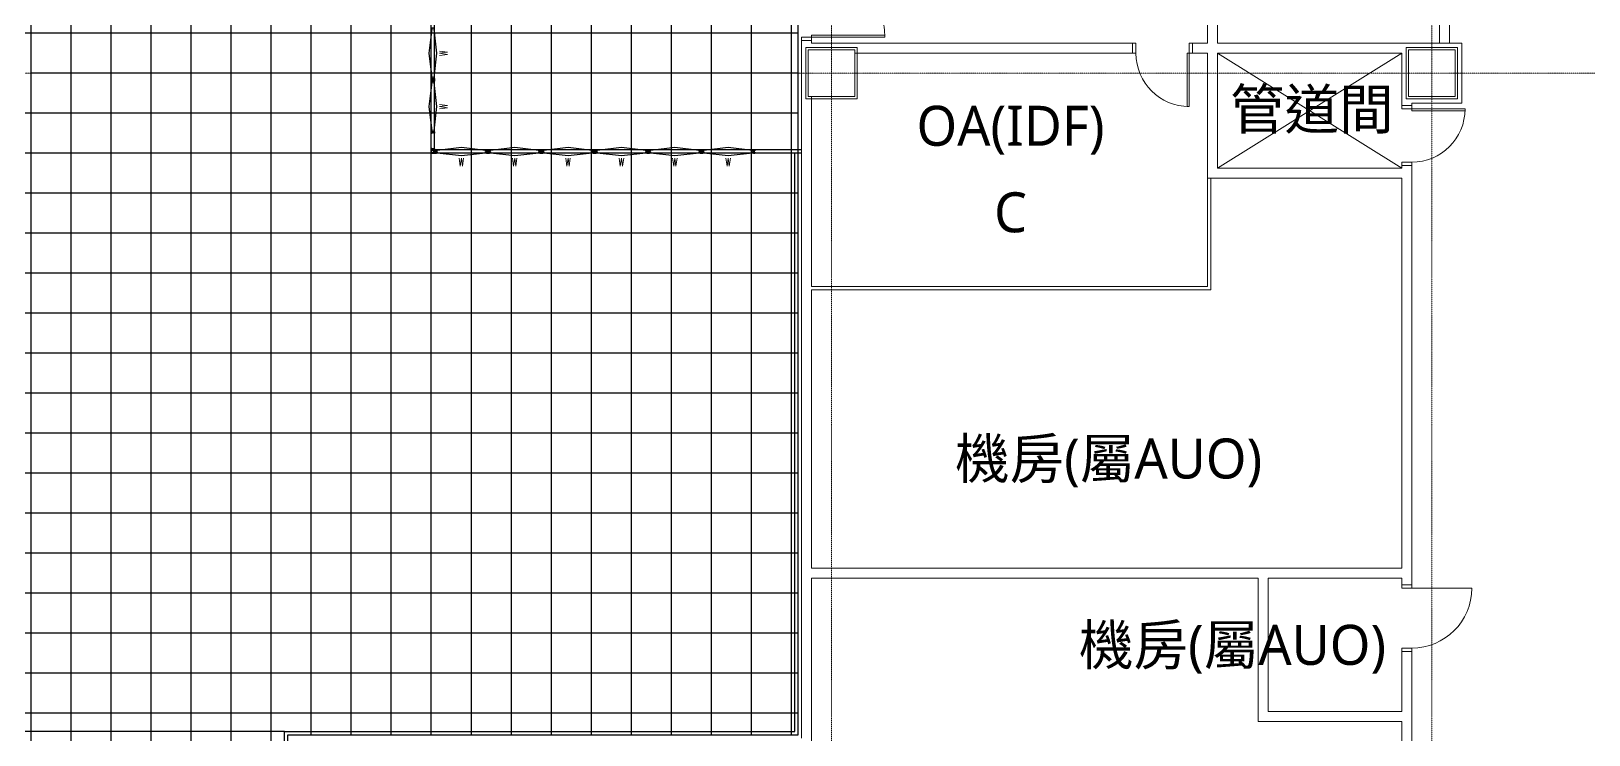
# Model space of a CAD drawing. Extents: x -32000 to 290600, y -96057 to 131250.
# Drawn here: x 231600 to 254956, y 50075 to 60632 of the extents above; entities that cross this region are included whole.
import ezdxf
from ezdxf.enums import TextEntityAlignment as Align

# ---------------------------------------------------------------- set-up
doc = ezdxf.new("R2010")
doc.units = 0
doc.linetypes.add('H12PL3$0$JJP_三點線', pattern=[0.9, 0.3, -0.15, 0, -0.15, 0, -0.15, 0, -0.15])
for name, color, linetype in [('H12PL3$0$A-OBJE-2D', 252, 'Continuous'), ('H12PL3$0$A-WALL-IN', 252, 'Continuous'), ('H12PL3$0$A-ZONE', 252, 'Continuous'), ('H12PL3$0$Door', 252, 'Continuous'), ('H12PL3$0$S-COL', 252, 'Continuous'), ('H12PL3$0$S-GRID', 252, 'Continuous'), ('XFDP30$0$A-Partition-Col', 9, 'Continuous'), ('XFDP30$0$A-W-P1S (50K)', 9, 'Continuous'), ('XFDP30$0$A-W-P2D (50K)', 9, 'Continuous'), ('XFDP30$0$A-WINDOW (50K)', 9, 'Continuous'), ('XFDR30-50K$0$A-R-Plan', 9, 'Continuous')]:
    doc.layers.add(name, color=color, linetype=linetype)
doc.styles.add('H12PL3$0$Standard', font='', dxfattribs={"width": 0.8})
doc.styles.add('XFDP30$0$15P6-XFDP10$0$AA-TXT', font='simplex.shx', dxfattribs={"width": 0.8, "bigfont": 'chineset.shx'})
doc.styles.get('H12PL3$0$Standard').set_extended_font_data('Microsoft JhengHei')

# ---------------------------------------------------------------- blocks, each defined once
blk = doc.blocks.new('XFDP30$0$XBDP15$0$TP1-50-Partition_Col-L')
for p, q in [((-1.1, -2.4), (0.3, -2.4)), ((0.4, -1.6), (0.4, -2.3)), ((0.5, -1.6), (0.4, -1.6)), ((0.5, -1.6), (0.5, -2.3))]:
    blk.add_line(p, q)
at = {"linetype": 'Continuous', "ltscale": 5}
blk.add_line((-1.1, -2.5), (0.3, -2.5), dxfattribs=at)
for points in [[(-1.6, 2.6), (-1.6, 2.5), (-1.6, 2.6), (2.5, 2.6), (2.5, 4.4), (2.5, 5.2), (2.5, 5.2), (2.5, 5.4), (2.6, 5.4), (2.6, -2.6), (-5.4, -2.6), (-5.4, -2.5), (-5.2, -2.5), (-5.2, -2.5), (-4.4, -2.5), (2.3, -2.5, 0.414214), (2.5, -2.3), (2.5, 2.5), (-1.6, 2.5)], [(-1.6, 2.7), (-2.3, 2.7, -0.414213), (-2.4, 2.8), (-2.4, 4.3), (-2.5, 4.3), (-2.5, 2.8, 0.414213), (-2.3, 2.6), (-1.6, 2.6), (-1.6, 2.7)], [(0.4, 1.6), (0.4, 2.3, 0.414213), (0.3, 2.4), (-1.1, 2.4), (-1.1, 2.5), (0.3, 2.5, -0.414213), (0.5, 2.3), (0.5, 1.6), (0.4, 1.6)], [(1.6, 2.7), (2.3, 2.7, 0.414213), (2.4, 2.8), (2.4, 4.3), (2.5, 4.3), (2.5, 2.8, -0.414213), (2.3, 2.6), (1.6, 2.6), (1.6, 2.7)], [(0.4, -1.6), (0.4, -2.3, -0.414213), (0.3, -2.4), (-1.1, -2.4), (-1.1, -2.5), (0.3, -2.5, 0.414213), (0.5, -2.3), (0.5, -1.6), (0.4, -1.6)]]:
    blk.add_lwpolyline(points, format="xyb")
for points in [[(2.2, 4.2), (-2.2, 4.2, 0.414214), (-2.3, 4.1), (-2.3, 3.2, 0.414214), (-2.2, 3.2), (-1.3, 3.2, -0.414214), (-1.1, 3), (-1.1, 2.9, -0.414214), (-1.3, 2.7), (-1.9, 2.7), (-1.9, 2.8), (-1.3, 2.8, 0.414214), (-1.2, 2.9), (-1.2, 3, 0.414214), (-1.3, 3.1), (-2.2, 3.1, -0.414214), (-2.4, 3.2), (-2.4, 4.1, -0.414214), (-2.2, 4.3), (2.2, 4.3, -0.414214), (2.4, 4.1), (2.4, 3.2, -0.414214), (2.2, 3.1), (1.3, 3.1, 0.414214), (1.2, 3), (1.2, 2.9, 0.414214), (1.3, 2.8), (1.9, 2.8), (1.9, 2.7), (1.3, 2.7, -0.414214), (1.1, 2.9), (1.1, 3, -0.414214), (1.3, 3.2), (2.2, 3.2, 0.414214), (2.3, 3.2), (2.3, 4.1, 0.414214)], [(-1.1, -2.2), (-1.1, 2.2, -0.414214), (-1, 2.3), (-0.1, 2.3, -0.414214), (0, 2.2), (0, 1.3, 0.414214), (0.2, 1.1), (0.3, 1.1, 0.414214), (0.4, 1.3), (0.4, 1.9), (0.4, 1.9), (0.4, 1.3, -0.414214), (0.3, 1.2), (0.2, 1.2, -0.414214), (0.1, 1.3), (0.1, 2.2, 0.414214), (-0.1, 2.4), (-1, 2.4, 0.414214), (-1.1, 2.2), (-1.1, -2.2, 0.414214), (-1, -2.4), (-0.1, -2.4, 0.414214), (0.1, -2.2), (0.1, -1.3, -0.414214), (0.2, -1.2), (0.3, -1.2, -0.414214), (0.4, -1.3), (0.4, -1.9), (0.4, -1.9), (0.4, -1.3, 0.414214), (0.3, -1.1), (0.2, -1.1, 0.414214), (0, -1.3), (0, -2.2, -0.414214), (-0.1, -2.3), (-1, -2.3, -0.414214)]]:
    blk.add_lwpolyline(points, format="xyb", close=True)
for radius in [0.12, 0.18]:
    blk.add_arc((0.3, -2.3), radius, 270, 0)
blk = doc.blocks.new('XFDP30$0$XBDP15$0$GAW513-1-昇')
blk.add_lwpolyline([(14, -8, 1), (12, -7), (11, -9), (3, 1), (10, 8), (11, 8), (11, 0, 0.414214), (11, 0), (12, 0, 0.414214), (12, 0), (12, 10), (10, 10), (12, 10), (10, 10), (-8, -8), (-4, -8, 1), (-4, -7), (-5, -7), (-2, -4), (-2, -10), (-2, -10, 0.754301), (-3, -10), (-2, -11, 0.309364), (-2, -11), (0, -10), (0, -2), (2, 0), (11, -10, 0.520567), (12, -10)], format="xyb", close=True)
blk = doc.blocks.new('XFDP30$0$XBDP15$0$連窗視窗框')
for points in [[(25, 4), (25, -13, -0.414214), (22, -15), (13, -15, -0.414214), (10, -13), (10, -12, -0.300714), (11, -10), (11, -1, 0.414214), (10, 0), (-11, 0, 0.414214), (-11, -1), (-11, -10, -0.300714), (-11, -12), (-11, -13, -0.414214), (-13, -15), (-22, -15, -0.414214), (-25, -13), (-25, 4), (-20, 4, -1), (-20, 3), (-24, 3), (-24, 1), (0, 1), (0, 5), (-4, 5, -1), (-4, 7), (3, 7), (4, 6), (4, 7), (8, 7), (8, 22), (10, 22)], [(24, 3), (23, 3), (23, 5), (2, 5), (2, 1), (11, 1, -0.414214), (13, -1), (13, -10, -0.267949), (12, -11), (12, -11, 0.277698), (12, -12), (12, -13, 0.414214), (13, -14), (22, -14, 0.414214), (24, -13), (24, 0), (21, 0), (21, 1), (24, 1)], [(-24, -13, 0.414214), (-22, -14), (-13, -14, 0.414214), (-12, -13), (-12, -12, 0.277698), (-12, -11), (-12, -11, -0.267949), (-13, -10), (-13, -1, 0.414214), (-14, 0), (-24, 0)]]:
    blk.add_lwpolyline(points, format="xyb", close=True)
blk.add_lwpolyline([(9, 20), (9, 7), (21, 7), (10, 20)], close=True)
blk = doc.blocks.new('XFDP30$0$XBDP15$0$TP1-50-Partition_Col-w-side')
at = {"xscale": 0.1000000000003638, "yscale": 0.1000000000003638, "zscale": 0.1000000000003638, "rotation": 270}
for name, p in [('XFDP30$0$XBDP15$0$連窗視窗框', (1.5, 0)), ('XFDP30$0$XBDP15$0$GAW513-1-昇', (2.7, 1.7))]:
    blk.add_blockref(name, p, dxfattribs=at)
blk = doc.blocks.new('XFDP30$0$Window-120')
blk.add_lwpolyline([(57.3, -7.5), (1.8, -2.3), (0, -2.3), (0, 2.3), (1.8, 2.3), (57.3, 7.5), (112.8, 2.3), (114.6, 2.3), (114.6, -2.3), (112.8, -2.3)], close=True)
at = {"color": 1, "style": 'XFDP30$0$15P6-XFDP10$0$AA-TXT', "width": 0.8}
blk.add_text('W', height=15, dxfattribs=at).set_placement((57.3, -20), align=Align.MIDDLE)
blk = doc.blocks.new('XFDP30$0$XBDP15$0$GS-525庫板崁合材')
at = {"ltscale": 5.5}
blk.add_lwpolyline([(-6, 29), (-9, 29, 0.414214), (-11, 27), (-11, 1, 0.414214), (-9, 0), (9, 0, 0.414214), (11, 1), (11, 27, 0.414214), (9, 29), (6, 29), (6, 28), (9, 28, -0.414214), (10, 27), (10, 1, -0.414214), (9, 1), (-9, 1, -0.414214), (-10, 1), (-10, 27, -0.414214), (-9, 28), (-6, 28)], format="xyb", close=True, dxfattribs=at)
blk = doc.blocks.new('XFDP30$0$XBDP15$0$TP1-50-Partition_Col-w')
at = {"yscale": 0.1000000000003638}
for name, p, xscale, zscale, rotation in [('XFDP30$0$XBDP15$0$GAW513-1-昇', (-2.7, 1.7), -0.1000000000003638, 0.1, 90), ('XFDP30$0$XBDP15$0$連窗視窗框', (-1.5, 0), -0.1000000000003638, 0.1, 90), ('XFDP30$0$XBDP15$0$GS-525庫板崁合材', (1.4, 0), 0.1000000000003638, 0.1000000000003638, 90), ('XFDP30$0$XBDP15$0$連窗視窗框', (1.5, 0), 0.1000000000003638, 0.1000000000003638, 270), ('XFDP30$0$XBDP15$0$GAW513-1-昇', (2.7, 1.7), 0.1000000000003638, 0.1000000000003638, 270)]:
    blk.add_blockref(name, p, dxfattribs=dict(at, xscale=xscale, zscale=zscale, rotation=rotation))
blk = doc.blocks.new('XFDP30')
at = {"layer": 'XFDP30$0$A-W-P1S (50K)'}
for p, q in [((243051, 50125), (243051, 58800)), ((243101, 50075), (243101, 58800)), ((235400, 44450), (235400, 50125)), ((235400, 50125), (243051, 50125))]:
    blk.add_line(p, q, dxfattribs=at)
at = {"layer": 'XFDP30$0$A-W-P2D (50K)'}
for p, q in [((237600, 58800), (237600, 61800)), ((237650, 58850), (237650, 61750)), ((243151, 58800), (237600, 58800)), ((243151, 58850), (237650, 58850)), ((235400, 50125), (226650, 50125))]:
    blk.add_line(p, q, dxfattribs=at)
at = {"layer": 'XFDP30$0$A-Partition-Col', "yscale": 10, "zscale": 10}
for name, p, xscale, rotation in [('XFDP30$0$XBDP15$0$TP1-50-Partition_Col-w', (237625, 59900, 0), -10, 90), ('XFDP30$0$XBDP15$0$TP1-50-Partition_Col-w-side', (237625, 59100, 0), 10, 90), ('XFDP30$0$XBDP15$0$TP1-50-Partition_Col-w-side', (237651, 58825), -10, 180), ('XFDP30$0$XBDP15$0$TP1-50-Partition_Col-w', (238451, 58825), 10, 180), ('XFDP30$0$XBDP15$0$TP1-50-Partition_Col-w', (239251, 58825), 10, 180), ('XFDP30$0$XBDP15$0$TP1-50-Partition_Col-w', (240051, 58825), 10, 180), ('XFDP30$0$XBDP15$0$TP1-50-Partition_Col-w', (240851, 58825), 10, 180), ('XFDP30$0$XBDP15$0$TP1-50-Partition_Col-w', (241651, 58825), 10, 180), ('XFDP30$0$XBDP15$0$TP1-50-Partition_Col-w-side', (242451, 58825), 10, 180)]:
    blk.add_blockref(name, p, dxfattribs=dict(at, xscale=xscale, rotation=rotation))
at = {"layer": 'XFDP30$0$A-Partition-Col', "xscale": -10, "yscale": 10, "zscale": 10}
blk.add_blockref('XFDP30$0$XBDP15$0$TP1-50-Partition_Col-L', (237625, 58825), dxfattribs=at)
at = {"layer": 'XFDP30$0$A-WINDOW (50K)', "xscale": -6.55, "yscale": 8, "zscale": 8, "rotation": 90}
for p in [(237625, 60675), (237625, 59875)]:
    blk.add_blockref('XFDP30$0$Window-120', p, dxfattribs=at)
at = {"layer": 'XFDP30$0$A-WINDOW (50K)', "xscale": -6.55, "yscale": 8, "zscale": 8}
for p in [(238426, 58825, 0), (239226, 58825, 0), (240026, 58825, 0), (240826, 58825, 0), (241626, 58825, 0), (242426, 58825, 0)]:
    blk.add_blockref('XFDP30$0$Window-120', p, dxfattribs=at)
blk = doc.blocks.new('H12PL3')
at = {"layer": 'H12PL3$0$A-OBJE-2D', "lineweight": 0}
for p, q in [((249390, 58575), (252150, 60300)), ((252150, 58575), (249390, 60300))]:
    blk.add_line(p, q, dxfattribs=at)
at = {"layer": 'H12PL3$0$A-WALL-IN', "lineweight": 0}
for p, q in [((243300, 60490), (243150, 60490)), ((248115, 60300), (248115, 60450)), ((249015, 60300), (249015, 60450)), ((252300, 59515), (252150, 59515)), ((252300, 58615), (252150, 58615)), ((252300, 52325), (252150, 52325)), ((252300, 51325), (252150, 51325))]:
    blk.add_line(p, q, dxfattribs=at)
at = {"layer": 'H12PL3$0$A-WALL-IN', "lineweight": 0, "flags": 128}
for points in [[(249240, 63225), (249240, 60450)], [(249390, 60450), (249390, 63225)], [(252715, 63225), (252715, 60450)], [(252865, 60450), (252865, 63225)], [(243150, 60490), (243150, 50025)], [(243215, 60385), (243215, 60350)], [(243950, 60385), (243215, 60385)], [(243215, 60350), (243215, 59650)], [(243300, 60450), (243300, 60490)], [(248115, 60450), (243300, 60450)], [(243985, 60385), (243950, 60385)], [(243950, 60300), (248115, 60300)], [(243985, 59615), (243985, 60385)], [(249240, 60450), (249015, 60450)], [(249015, 60300), (249240, 60300)], [(249240, 60300), (249240, 58575)], [(252150, 60450), (249390, 60450)], [(249390, 58575), (249390, 60300)], [(249390, 60300), (252150, 60300)], [(252150, 60450), (252300, 60450)], [(252150, 60300), (252150, 59515)], [(252215, 60385), (252215, 60350)], [(252950, 60385), (252215, 60385)], [(252215, 60350), (252215, 59650)], [(253050, 60450), (252300, 60450)], [(252715, 60450), (252865, 60450)], [(252985, 60385), (252950, 60385)], [(252985, 59650), (252985, 60385)], [(253050, 60450), (253050, 60350)], [(253050, 59550), (253050, 60350)], [(243215, 59615), (243215, 59650)], [(243215, 59615), (243950, 59615)], [(243300, 56800), (243300, 59650)], [(243985, 59615), (243950, 59615)], [(252215, 59615), (252215, 59650)], [(252215, 59615), (252985, 59615)], [(252985, 59615), (252985, 59650)], [(252300, 59550), (252950, 59550)], [(252300, 59515), (252300, 59550)], [(253050, 59550), (252950, 59550)], [(249240, 58425), (249240, 58575)], [(249240, 58425), (249240, 56800)], [(249240, 58425), (249290, 58425)], [(249240, 58425), (252150, 58425)], [(249290, 56800), (249290, 58425)], [(252150, 58575), (249390, 58575)], [(252150, 58615), (252150, 58575)], [(252150, 58425), (252150, 52575)], [(252300, 52325), (252300, 58615)], [(249240, 56800), (243300, 56800)], [(249290, 56750), (249290, 56800)], [(243300, 56750), (249290, 56750)], [(243300, 52575), (243300, 56750)], [(252150, 52575), (243300, 52575)], [(243300, 45450), (243300, 52425)], [(243300, 52425), (250000, 52425)], [(250000, 52425), (250000, 50275)], [(250150, 50425), (250150, 52425)], [(250150, 52425), (252150, 52425)], [(252150, 52425), (252150, 52325)], [(252150, 51325), (252150, 50425)], [(252300, 49350), (252300, 51325)], [(250000, 50275), (250150, 50275)], [(252150, 50425), (250150, 50425)], [(250150, 50275), (252150, 50275)], [(252150, 50275), (252150, 49350)]]:
    blk.add_lwpolyline(points, dxfattribs=at)
at = {"layer": 'H12PL3$0$Door', "lineweight": 0}
for p, q in [((243150, 60490), (243150, 60540)), ((243150, 60540), (243300, 60540)), ((244400, 60570), (243300, 60570)), ((243300, 60570), (243300, 60540)), ((243300, 60540), (244400, 60540)), ((243300, 60540), (243300, 60490)), ((244400, 60540), (244400, 60570)), ((243300, 60490), (243150, 60490)), ((248165, 60450), (248115, 60450)), ((248115, 60450), (248115, 60300)), ((248115, 60300), (248165, 60300)), ((248165, 60300), (248165, 60450)), ((248935, 59500), (248935, 60300)), ((248935, 60300), (248965, 60300)), ((249015, 60450), (248965, 60450)), ((248965, 60450), (248965, 60300)), ((248965, 60300), (248965, 59500)), ((248965, 60300), (249015, 60300)), ((249015, 60300), (249015, 60450)), ((248965, 59500), (248935, 59500)), ((252300, 59515), (252150, 59515)), ((252150, 59515), (252150, 59465)), ((252150, 59465), (252300, 59465)), ((252300, 59465), (252300, 59515)), ((252300, 59465), (253100, 59465)), ((252300, 59435), (252300, 59465)), ((253100, 59435), (252300, 59435)), ((253100, 59465), (253100, 59435)), ((252300, 58665), (252150, 58665)), ((252150, 58665), (252150, 58615)), ((252300, 58615), (252300, 58665)), ((252150, 58615), (252300, 58615)), ((252150, 52275), (252150, 52325)), ((252150, 52325), (252300, 52325)), ((252300, 52325), (252150, 52325)), ((252300, 52325), (252150, 52325)), ((252300, 52325), (252300, 52275)), ((252300, 52275), (252150, 52275)), ((252300, 52275), (253200, 52275)), ((252150, 51325), (252150, 51375)), ((252150, 51375), (252300, 51375)), ((252300, 51325), (252150, 51325)), ((252300, 51325), (252150, 51325)), ((252300, 51325), (252150, 51325)), ((252300, 51375), (252300, 51325))]:
    blk.add_line(p, q, dxfattribs=at)
for centre, radius, start, end in [((243300, 60540), 1100, 0, 90), ((248965, 60300), 800, 180, 270), ((252300, 59465), 800, 270, 0), ((252300, 52275), 900, 270, 0)]:
    blk.add_arc(centre, radius, start, end, dxfattribs=at)
at = {"layer": 'H12PL3$0$S-COL', "lineweight": 0, "flags": 128}
for points in [[(243250, 59650), (243950, 59650), (243950, 60350), (243250, 60350)], [(252250, 59650), (252950, 59650), (252950, 60350), (252250, 60350)]]:
    blk.add_lwpolyline(points, close=True, dxfattribs=at)
at = {"layer": 'H12PL3$0$S-GRID', "linetype": 'H12PL3$0$JJP_三點線', "lineweight": 0}
for p, q in [((235200, 128250), (235200, -28000)), ((243600, 128250), (243600, -28000)), ((252600, 128250), (252600, -28000)), ((-29000, 60000), (289600, 60000))]:
    blk.add_line(p, q, dxfattribs=at)
blk.add_blockref('XFDP30', (0, 0))
at = {"layer": 'H12PL3$0$A-ZONE', "style": 'H12PL3$0$Standard'}
for s, p in [('管道間', (250802.5, 59760.05)), ('OA(IDF)', (246284.43, 59511.62)), ('C', (246284.43, 58214.33)), ('機房(屬AUO)', (247755, 54520.28)), ('機房(屬AUO)', (249613.23, 51724.69))]:
    blk.add_text(s, height=600, dxfattribs=at).set_placement(p, align=Align.TOP_CENTER)
blk = doc.blocks.new('XFDR30-50K')
at = {"layer": 'XFDR30-50K$0$A-R-Plan'}
for p, q in [((235800, 50075), (235800, 90300)), ((236400, 50075), (236400, 90300)), ((237000, 50075), (237000, 90300)), ((237600, 50075), (237600, 90300)), ((238200, 50075), (238200, 90300)), ((238800, 50075), (238800, 90300)), ((239400, 50075), (239400, 90300)), ((240000, 50075), (240000, 90300)), ((240600, 50075), (240600, 90300)), ((241200, 50075), (241200, 90300)), ((241800, 50075), (241800, 90300)), ((242400, 50075), (242400, 90300)), ((243000, 50075), (243000, 90300)), ((243101, 50075), (243101, 90300)), ((231600, 75, 0), (231600, 89925, 0)), ((232200, 75, 0), (232200, 89925, 0)), ((232800, 75, 0), (232800, 89925, 0)), ((233400, 75, 0), (233400, 89925, 0)), ((234000, 75, 0), (234000, 89925, 0)), ((234600, 75, 0), (234600, 89925, 0)), ((235200, 400), (235200, 74400)), ((243101, 60600), (174600, 60600)), ((243101, 60000), (231600, 60000)), ((243101, 59400), (174600, 59400)), ((243101, 58800), (174600, 58800)), ((243101, 58200), (174600, 58200)), ((243101, 57600), (174600, 57600)), ((243101, 57000), (174600, 57000)), ((243101, 56400), (174600, 56400)), ((243101, 55800), (174600, 55800)), ((243101, 55200), (174600, 55200)), ((243101, 54600), (174600, 54600)), ((243101, 54000), (174600, 54000)), ((243101, 53400), (174600, 53400)), ((243101, 52800), (174600, 52800)), ((243101, 52200), (174600, 52200)), ((243101, 51600), (174600, 51600)), ((243101, 51000), (174600, 51000)), ((243101, 50400), (174600, 50400)), ((235450, 44500), (235450, 50075)), ((235450, 50075), (243101, 50075))]:
    blk.add_line(p, q, dxfattribs=at)

msp = doc.modelspace()

# ---------------------------------------------------------------- block references
for name in ['H12PL3', 'XFDR30-50K']:
    msp.add_blockref(name, (0, 0))

doc.saveas('drawing.dxf')
